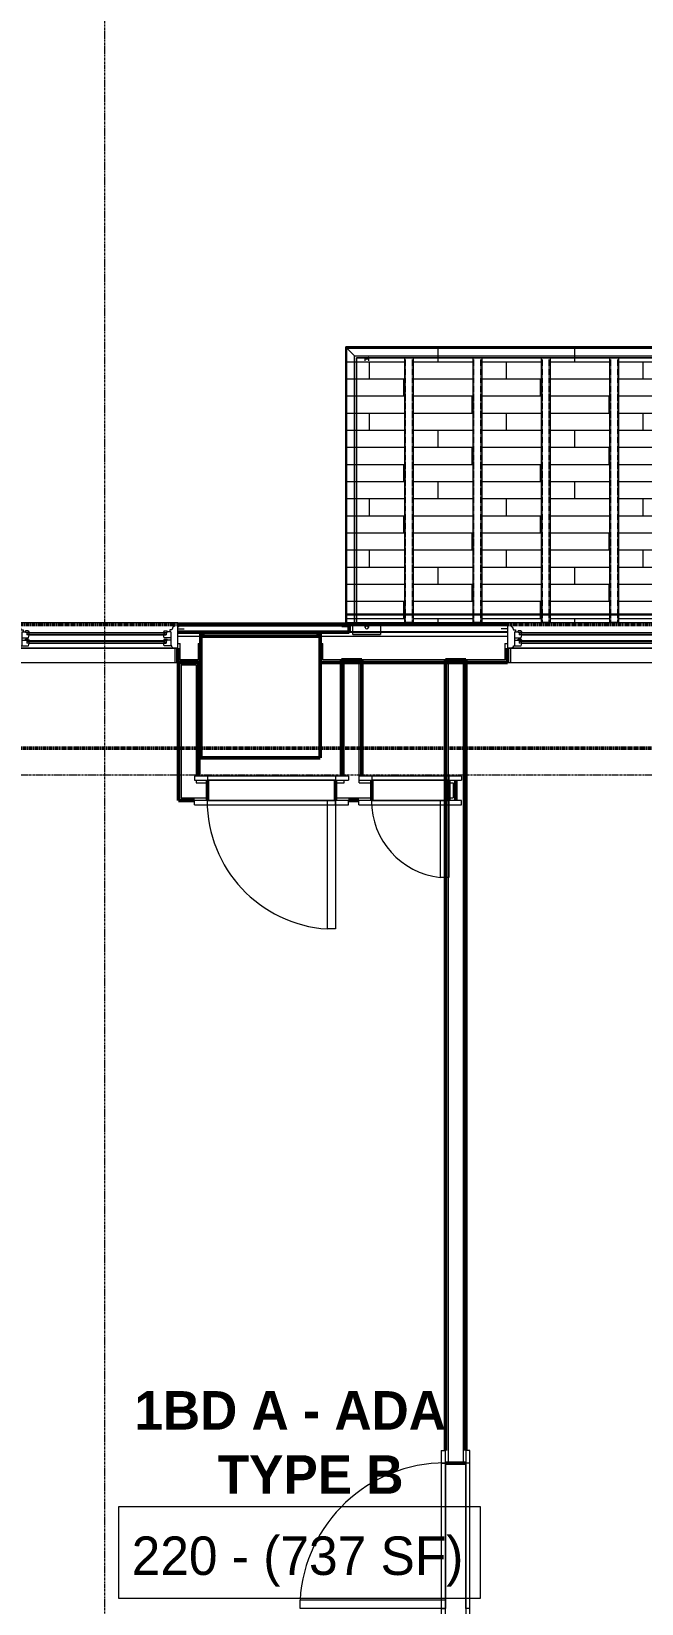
# Model space of a CAD drawing. Header units: inches. Extents: x -4218 to -1830, y 9767 to 12426.
# Drawn here: x -3171.5 to -3028.8, y 10622.5 to 10990 of the extents above; entities that cross this region are included whole.
import ezdxf

# ---------------------------------------------------------------- set-up
doc = ezdxf.new("R2010")
doc.units = ezdxf.units.IN
doc.header["$MEASUREMENT"] = 0
for name, pattern in [('Dash 1_16_', [0.125, 0.0625, -0.0625]), ('Grid Line 1_2_', [0.875, 0.5, -0.125, 0.125, -0.125]), ('Hidden 1_8_', [0.1875, 0.125, -0.0625])]:
    doc.linetypes.add(name, pattern=pattern)
for name, color, linetype, lineweight in [('0-1', 7, 'Continuous', 5), ('0-2', 10, 'Continuous', 9), ('A-AREA-IDEN', 2, 'Continuous', 9), ('A-DOOR-1', 10, 'Continuous', 9), ('A-DOOR-2', 50, 'Continuous', 20), ('A-DOOR-FRAM-1', 10, 'Continuous', 9), ('A-DOOR-FRAM-2', 252, 'Continuous', 9), ('A-FLOR-3', 192, 'Continuous', 9), ('A-FLOR-PATT-1', 9, 'Continuous', 9), ('A-GENM', 5, 'Continuous', 9), ('A-GENM-6', 5, 'Continuous', 50), ('A-GLAZ-1', 151, 'Continuous', 9), ('A-GLAZ-2', 151, 'Continuous', 20), ('A-GLAZ-3', 151, 'Continuous', 50), ('A-WALL', 113, 'Continuous', 13), ('A-WALL-1', 7, 'Continuous', 50), ('A-WALL-2', 250, 'Continuous', 13), ('A-WALL-3', 10, 'Continuous', 9), ('A-WALL-4', 252, 'Continuous', 9), ('A-WALL-5', 253, 'Continuous', 9), ('A-WALL-7', 113, 'Continuous', 9), ('A-WALL-8', 113, 'Continuous', 50), ('C-PROP-LINE-1', 91, 'Dash 1_16_', 50), ('S-BEAM', 12, 'Continuous', 9), ('S-BEAM-1', 12, 'Hidden 1_8_', 9), ('S-GRID-1', 1, 'Grid Line 1_2_', 9)]:
    doc.layers.add(name, color=color, linetype=linetype, lineweight=lineweight)
doc.styles.add('Century Gothic', font='ufonts.com_century-gothic.ttf', dxfattribs={"height": 9})
doc.styles.add('Century Gothic_B', font='GOTHICB.TTF', dxfattribs={"height": 9})

# ---------------------------------------------------------------- blocks, each defined once
blk = doc.blocks.new('SWING - SINGLE - FLUSH - 2-10 x 6-8 - PRIVACY-3199405-BACKGROUND - RCP - 2ND FLOOR')
at = {"layer": 'A-DOOR-1'}
blk.add_arc((17, -2.38), 34.07, 180, 266.6343, dxfattribs=at)
at = {"layer": 'A-DOOR-2'}
for p, q in [((15, -2.38), (15, -36.38)), ((17, -2.38), (15, -2.38)), ((17, -2.38), (17, -36.38)), ((17, -36.38), (15, -36.38))]:
    blk.add_line(p, q, dxfattribs=at)
at = {"layer": 'A-DOOR-FRAM-1'}
for p, q in [((-17, 3.37), (-20, 3.37)), ((-20, 3.37), (-20, 2.37)), ((-20, 2.37), (-17, 2.37)), ((-17, 3.37), (-17, 2.37)), ((17, 3.37), (-17, 3.37)), ((-17, 2.37), (17, 2.37)), ((20, 3.37), (17, 3.37)), ((17, 3.37), (17, 2.37)), ((17, 2.37), (20, 2.37)), ((20, 3.37), (20, 2.37)), ((-17, -2.38), (-20, -2.38)), ((-20, -3.38), (-20, -2.38)), ((-20, -3.38), (-17, -3.38)), ((-17, -3.38), (-17, -2.38)), ((17, -2.38), (-17, -2.38)), ((-17, -3.38), (17, -3.38)), ((20, -2.38), (17, -2.38)), ((17, -3.38), (17, -2.38)), ((17, -3.38), (20, -3.38)), ((20, -3.38), (20, -2.38))]:
    blk.add_line(p, q, dxfattribs=at)
blk = doc.blocks.new('SWING - SINGLE - FLUSH - 30_ x 80_ - MAGIC PAK DOOR - ACOUSTICAL SEAL-3199411-BACKGROUND - RCP - 2ND FLOOR')
at = {"layer": 'A-DOOR-1'}
blk.add_arc((15, -2.375), 30.067, 180, 266.18593, dxfattribs=at)
at = {"layer": 'A-DOOR-2'}
for p, q in [((13, -2.375), (13, -32.375)), ((15, -2.375), (13, -2.375)), ((15, -2.375), (15, -32.375)), ((15, -32.375), (13, -32.375))]:
    blk.add_line(p, q, dxfattribs=at)
at = {"layer": 'A-DOOR-FRAM-1'}
for p, q in [((-15, 3.375), (-18, 3.375)), ((-18, 3.375), (-18, 2.375)), ((-18, 2.375), (-15, 2.375)), ((15, 3.375), (-15, 3.375)), ((-15, 3.375), (-15, 2.375)), ((-15, 2.375), (15, 2.375)), ((18, 3.375), (15, 3.375)), ((15, 3.375), (15, 2.375)), ((15, 2.375), (18, 2.375)), ((18, 3.375), (18, 2.375)), ((-15, -2.375), (-18, -2.375)), ((-18, -3.375), (-18, -2.375)), ((-18, -3.375), (-15, -3.375)), ((15, -2.375), (-15, -2.375)), ((-15, -3.375), (-15, -2.375)), ((-15, -3.375), (15, -3.375)), ((18, -2.375), (15, -2.375)), ((15, -3.375), (15, -2.375)), ((15, -3.375), (18, -3.375)), ((18, -3.375), (18, -2.375))]:
    blk.add_line(p, q, dxfattribs=at)
blk = doc.blocks.new('SWING - SINGLE - FLUSH - 1-6 X 6-8 PASSAGE-V10-BACKGROUND - RCP - 2ND FLOOR')
at = {"layer": 'A-DOOR-1'}
blk.add_arc((9, -2.38), 18.07, 180, 263.6442, dxfattribs=at)
at = {"layer": 'A-DOOR-2'}
for p, q in [((7, -2.38), (7, -20.33)), ((9, -2.38), (7, -2.38)), ((9, -2.38), (9, -20.33)), ((9, -20.33), (7, -20.33))]:
    blk.add_line(p, q, dxfattribs=at)
at = {"layer": 'A-DOOR-FRAM-1'}
for p, q in [((-9, 3.37), (-12, 3.37)), ((-12, 3.37), (-12, 2.37)), ((-12, 2.37), (-9, 2.37)), ((-9, 3.37), (-9, 2.37)), ((8.25, 3.37), (-9, 3.37)), ((-9, 2.37), (8.25, 2.37)), ((12, 3.37), (9, 3.37)), ((9, 3.37), (9, 2.37)), ((9, 2.37), (12, 2.37)), ((12, 3.37), (12, 2.37)), ((-9, -2.38), (-12, -2.38)), ((-12, -3.38), (-12, -2.38)), ((-12, -3.38), (-9, -3.38)), ((-9, -3.38), (-9, -2.38)), ((8.25, -2.38), (-9, -2.38)), ((-9, -3.38), (8.25, -3.38)), ((12, -2.38), (9, -2.38)), ((9, -3.38), (9, -2.38)), ((9, -3.38), (12, -3.38)), ((12, -3.38), (12, -2.38))]:
    blk.add_line(p, q, dxfattribs=at)
at = {"layer": 'A-DOOR-FRAM-2'}
for p, q in [((9, 3.37), (8.25, 3.37)), ((8.25, 2.37), (9, 2.37)), ((9, -2.38), (8.25, -2.38)), ((8.25, -3.38), (9, -3.38))]:
    blk.add_line(p, q, dxfattribs=at)
blk = doc.blocks.new('CTR - 1st Phase - Unit Layouts_rvt-1-BACKGROUND - RCP - 2ND FLOOR')
at = {"layer": 'A-WALL-1'}
for p, q in [((-3137.12, 10810.24), (-3137.12, 10842.61)), ((-3137.12, 10842.61), (-3136.5, 10842.61)), ((-3136.5, 10842.61), (-3133, 10842.61)), ((-3133, 10842.61), (-3132.37, 10842.61)), ((-3132.37, 10842.61), (-3132.37, 10815.99)), ((-3098.98, 10815.99), (-3098.98, 10843.14)), ((-3098.98, 10843.14), (-3098.35, 10843.14)), ((-3098.35, 10843.14), (-3094.85, 10843.14)), ((-3094.85, 10843.14), (-3094.23, 10843.14)), ((-3094.23, 10843.14), (-3094.23, 10815.99)), ((-3074.67, 10658.34), (-3074.67, 10843.14)), ((-3074.67, 10843.14), (-3074.05, 10843.14)), ((-3074.05, 10843.14), (-3070.55, 10843.14)), ((-3070.55, 10843.14), (-3069.92, 10843.14)), ((-3069.92, 10843.14), (-3069.92, 10658.34)), ((-3130.36, 10814.99), (-3130.36, 10810.24)), ((-3100.36, 10810.24), (-3100.36, 10814.99)), ((-3091.92, 10814.99), (-3091.92, 10810.24)), ((-3073.92, 10810.24), (-3073.92, 10814.99)), ((-3072.24, 10814.99), (-3072.24, 10814.36)), ((-3072.24, 10814.36), (-3072.24, 10810.86)), ((-3136.5, 10810.24), (-3137.12, 10810.24)), ((-3133.36, 10810.24), (-3136.5, 10810.24)), ((-3094.92, 10810.24), (-3097.36, 10810.24)), ((-3072.24, 10810.86), (-3072.24, 10810.24)), ((-3069.92, 10655.34), (-3074.67, 10655.34))]:
    blk.add_line(p, q, dxfattribs=at)
at = {"layer": 'A-WALL-2'}
for p, q in [((-3136.5, 10841.99), (-3136.5, 10810.86)), ((-3136.5, 10841.99), (-3133, 10841.99)), ((-3133, 10841.99), (-3133, 10815.99)), ((-3098.35, 10842.51), (-3094.85, 10842.51)), ((-3098.35, 10815.99), (-3098.35, 10842.51)), ((-3094.85, 10815.99), (-3094.85, 10842.51)), ((-3074.05, 10842.51), (-3070.55, 10842.51)), ((-3074.05, 10842.51), (-3074.05, 10655.34)), ((-3070.55, 10842.51), (-3070.55, 10655.34)), ((-3133, 10814.99), (-3133, 10814.36)), ((-3133, 10814.36), (-3132.37, 10814.36)), ((-3132.37, 10814.36), (-3130.36, 10814.36)), ((-3100.36, 10814.36), (-3098.35, 10814.36)), ((-3098.35, 10814.36), (-3098.35, 10814.99)), ((-3094.85, 10814.36), (-3094.85, 10814.99)), ((-3094.85, 10814.36), (-3091.92, 10814.36)), ((-3073.92, 10814.36), (-3072.86, 10814.36)), ((-3072.86, 10814.36), (-3072.86, 10810.86)), ((-3136.5, 10810.86), (-3133, 10810.86)), ((-3133, 10810.86), (-3132.37, 10810.86)), ((-3132.37, 10810.86), (-3130.36, 10810.86)), ((-3100.36, 10810.86), (-3091.92, 10810.86)), ((-3073.92, 10810.86), (-3072.86, 10810.86))]:
    blk.add_line(p, q, dxfattribs=at)
at = {"layer": 'A-WALL-3'}
for p, q in [((-3100.36, 10814.99), (-3130.36, 10814.99)), ((-3074.67, 10814.99), (-3091.92, 10814.99)), ((-3130.36, 10810.24), (-3100.36, 10810.24)), ((-3091.92, 10810.24), (-3074.67, 10810.24)), ((-3074.67, 10655.34), (-3074.67, 10621.34)), ((-3069.92, 10621.34), (-3069.92, 10655.34))]:
    blk.add_line(p, q, dxfattribs=at)
at = {"layer": 'A-WALL-4'}
for p, q in [((-3130.36, 10810.24), (-3130.36, 10814.99)), ((-3100.36, 10810.24), (-3100.36, 10814.99)), ((-3091.92, 10810.24), (-3091.92, 10814.99)), ((-3073.92, 10814.99), (-3074.67, 10814.99)), ((-3074.67, 10810.24), (-3073.92, 10810.24)), ((-3074.67, 10655.34), (-3069.92, 10655.34))]:
    blk.add_line(p, q, dxfattribs=at)
at = {"layer": 'A-WALL-5'}
blk.add_line((-3073.92, 10810.24), (-3073.92, 10814.99), dxfattribs=at)
at = {"layer": '0-2'}
for name, p in [('SWING - SINGLE - FLUSH - 30_ x 80_ - MAGIC PAK DOOR - ACOUSTICAL SEAL-3199411-BACKGROUND - RCP - 2ND FLOOR', (-3115.36, 10812.61)), ('SWING - SINGLE - FLUSH - 1-6 X 6-8 PASSAGE-V10-BACKGROUND - RCP - 2ND FLOOR', (-3082.92, 10812.61))]:
    blk.add_blockref(name, p, dxfattribs=at)
at = {"layer": '0-2', "rotation": 269.9999999999845}
blk.add_blockref('SWING - SINGLE - FLUSH - 2-10 x 6-8 - PRIVACY-3199405-BACKGROUND - RCP - 2ND FLOOR', (-3072.3, 10638.34), dxfattribs=at)
blk = doc.blocks.new('Basic Wall _ EXT - FIBER CEMENT - LARGE - ___-2505166-BACKGROUND - RCP - 2ND FLOOR')
at = {"layer": 'A-WALL-7'}
for p, q in [((-3060.14, 10851.71), (-3137.31, 10851.71)), ((-3060.14, 10851.71), (-3137.31, 10851.71)), ((-3137.31, 10851.68), (-3060.14, 10851.68)), ((-3060.14, 10851.68), (-3137.31, 10851.68)), ((-3097.16, 10849.67), (-3137.31, 10849.67)), ((-3097.16, 10849.67), (-3137.31, 10849.67)), ((-3137.31, 10849.64), (-3131.86, 10849.64)), ((-3131.86, 10849.64), (-3137.31, 10849.64)), ((-3131.42, 10849.64), (-3131.86, 10849.64)), ((-3104.42, 10849.64), (-3131.42, 10849.64)), ((-3103.99, 10849.64), (-3104.42, 10849.64)), ((-3103.99, 10849.64), (-3097.16, 10849.64)), ((-3097.16, 10849.64), (-3103.99, 10849.64)), ((-3060.14, 10849.67), (-3097.16, 10849.67)), ((-3060.14, 10849.67), (-3097.16, 10849.67)), ((-3097.16, 10849.64), (-3060.14, 10849.64)), ((-3060.14, 10849.64), (-3097.16, 10849.64))]:
    blk.add_line(p, q, dxfattribs=at)
blk = doc.blocks.new('Window-Double_Hung-Andersen-400_Series-Tilt_Wash - DOUBLE HUNG - REVERSE COTTAGE - 2ND FLOOR-2888385-BACKGROUND - RCP - 2ND FLOOR')
at = {"layer": 'A-GLAZ-1'}
for p, q in [((-16.29, 2.5), (-15.7, 2.5)), ((-16.29, 2.12), (-15.7, 2.12)), ((-16.29, 0.56), (-15.7, 0.56)), ((-16.29, 0.19), (-15.7, 0.19)), ((-15.82, 2.5), (-15.82, 2.12)), ((-15.82, 0.56), (-15.82, 0.19)), ((-15.7, 2.62), (15.7, 2.62)), ((-15.7, 2.5), (15.7, 2.5)), ((-15.7, 2.12), (15.7, 2.12)), ((-15.7, 2), (15.7, 2)), ((-15.7, 0.69), (15.7, 0.69)), ((-15.7, 0.56), (15.7, 0.56)), ((-15.7, 0.19), (15.7, 0.19)), ((-15.7, 0.06), (15.7, 0.06)), ((16.29, 2.5), (15.7, 2.5)), ((16.29, 2.12), (15.7, 2.12)), ((16.29, 0.56), (15.7, 0.56)), ((16.29, 0.19), (15.7, 0.19)), ((15.82, 2.5), (15.82, 2.12)), ((15.82, 0.56), (15.82, 0.19)), ((-19.01, -2.44), (-19.01, -3.94)), ((-19.01, -2.44), (-18.95, -2.44)), ((18.95, -1.06), (-18.95, -1.06)), ((-18.95, -1.06), (-18.95, -4.44)), ((-18.32, -1.06), (-18.32, -4.44)), ((18.32, -1.06), (18.32, -4.44)), ((18.95, -4.44), (18.95, -1.06)), ((18.95, -2.44), (19.01, -2.44)), ((19.01, -3.94), (19.01, -2.44)), ((-19.01, -3.94), (-18.95, -3.94)), ((-18.95, -4.44), (18.95, -4.44)), ((18.95, -3.94), (19.01, -3.94))]:
    blk.add_line(p, q, dxfattribs=at)
at = {"layer": 'A-GLAZ-2'}
for p, q in [((19.01, 4.81), (-19.01, 4.81)), ((-19.01, 4.81), (-19.01, -1.06)), ((-18.2, 4.81), (-18.2, 4)), ((-18.2, 4), (-17.92, 4)), ((-17.92, 4), (-17.61, 3.19)), ((17.92, 4), (17.61, 3.19)), ((18.2, 4), (17.92, 4)), ((18.2, 4.81), (18.2, 4)), ((19.01, -1.06), (19.01, 4.81)), ((-19.01, 3.44), (-20.51, 3.44)), ((-17.61, 3.19), (-17.14, 3.19)), ((-17.42, 2.75), (-16.57, 2.75)), ((-17.42, 2.75), (-17.42, -0.56)), ((-17.42, 1.37), (-15.86, 1.37)), ((-17.42, 0.81), (-16.57, 0.81)), ((-17.14, 3.19), (-17.14, 2.75)), ((-15.86, 2.97), (-16.57, 2.97)), ((-16.57, 2.62), (-16.57, 2.97)), ((-15.7, 2.62), (-16.57, 2.62)), ((-15.86, 1.03), (-16.57, 1.03)), ((-16.57, 0.69), (-16.57, 1.03)), ((-15.7, 0.69), (-16.57, 0.69)), ((-16.29, 2.62), (-16.29, 2)), ((-15.7, 2), (-16.29, 2)), ((-16.29, 0.69), (-16.29, 0.06)), ((-15.7, 0.06), (-16.29, 0.06)), ((-15.86, 2.97), (-15.7, 2.62)), ((-15.86, 1.37), (-15.7, 2)), ((-15.86, 1.03), (-15.7, 0.69)), ((-15.86, -0.56), (-15.7, 0.06)), ((15.86, 2.97), (15.7, 2.62)), ((15.7, 2.62), (16.57, 2.62)), ((15.7, 2), (16.29, 2)), ((15.86, 1.37), (15.7, 2)), ((15.86, 1.03), (15.7, 0.69)), ((15.7, 0.69), (16.57, 0.69)), ((15.7, 0.06), (16.29, 0.06)), ((15.86, -0.56), (15.7, 0.06)), ((15.86, 2.97), (16.57, 2.97)), ((17.42, 1.37), (15.86, 1.37)), ((15.86, 1.03), (16.57, 1.03)), ((16.29, 2.62), (16.29, 2)), ((16.29, 0.69), (16.29, 0.06)), ((16.57, 2.62), (16.57, 2.97)), ((17.42, 2.75), (16.57, 2.75)), ((16.57, 0.69), (16.57, 1.03)), ((17.42, 0.81), (16.57, 0.81)), ((17.14, 3.19), (17.14, 2.75)), ((17.61, 3.19), (17.14, 3.19)), ((17.42, 2.75), (17.42, -0.56)), ((19.01, 3.44), (20.51, 3.44)), ((-19.01, -1.06), (19.01, -1.06)), ((-17.67, -0.78), (-18, -1.06)), ((-17.67, -0.78), (-17.67, -0.56)), ((-17.67, -0.56), (-15.86, -0.56)), ((17.67, -0.56), (15.86, -0.56)), ((17.67, -0.78), (17.67, -0.56)), ((17.67, -0.78), (18, -1.06))]:
    blk.add_line(p, q, dxfattribs=at)
blk = doc.blocks.new('V-Series_EWC4_SPVU_RFA_2015 - 2ND AND 3RD FLOOR-2226480-BACKGROUND - RCP - 2ND FLOOR')
at = {"layer": 'A-GENM-6'}
for p, q in [((-3858.97, 11734.83), (-3858.97, 11735.26)), ((-3858.97, 11735.26), (-3829.54, 11735.26)), ((-3858.97, 11734.33), (-3858.97, 11734.83)), ((-3858.97, 11734.83), (-3857.97, 11734.83)), ((-3857.97, 11734.83), (-3858.97, 11734.83)), ((-3857.97, 11734.83), (-3857.97, 11734.33)), ((-3857.97, 11707.83), (-3857.97, 11734.83)), ((-3829.54, 11735.26), (-3829.54, 11707.39)), ((-3858.97, 11708.33), (-3858.97, 11734.33)), ((-3857.97, 11734.33), (-3857.97, 11708.33)), ((-3858.97, 11707.83), (-3858.97, 11708.33)), ((-3857.97, 11707.83), (-3858.97, 11707.83)), ((-3858.97, 11707.39), (-3858.97, 11707.83)), ((-3858.97, 11707.83), (-3857.97, 11707.83)), ((-3829.54, 11707.39), (-3858.97, 11707.39)), ((-3857.97, 11708.33), (-3857.97, 11707.83))]:
    blk.add_line(p, q, dxfattribs=at)
blk = doc.blocks.new('Walls 100 - Walls 1-2572300-BACKGROUND - RCP - 2ND FLOOR')
at = {"layer": 'A-WALL-7'}
for p, q in [((-3093.45, 10913.04), (-3093.45, 10913.75)), ((-3092.7, 10913.75), (-3092.7, 10913.04)), ((-3096.33, 10851.15), (-3096.33, 10851.39)), ((-3096.33, 10849.67), (-3096.33, 10851.14)), ((-3096.33, 10849.08), (-3096.33, 10849.62)), ((-3095.37, 10849.08), (-3096.33, 10849.08)), ((-3096.33, 10849.08), (-3089.83, 10849.08)), ((-3091.45, 10849.08), (-3095.37, 10849.08)), ((-3093.45, 10851.16), (-3093.45, 10851.39)), ((-3093.45, 10850.71), (-3093.45, 10851.14)), ((-3092.7, 10851.39), (-3092.7, 10851.17)), ((-3092.7, 10851.14), (-3092.7, 10850.71)), ((-3089.83, 10849.08), (-3091.45, 10849.08)), ((-3089.83, 10851.39), (-3089.83, 10849.64)), ((-3089.83, 10849.64), (-3089.83, 10849.08))]:
    blk.add_line(p, q, dxfattribs=at)
for centre, start_param, end_param in [((-3093.08, 10913.76), 2.879793, 3.141593), ((-3093.08, 10913.76), 3.19067, 6.234108), ((-3093.08, 10913.76), 0, 0.261799), ((-3093.08, 10850.71), 2.879793, 3.119324), ((-3093.08, 10850.71), 3.141593, 5.235988), ((-3093.08, 10850.71), 2.698715, 2.879092), ((-3093.08, 10850.71), 2.356194, 2.61664), ((-3093.08, 10850.71), 2.094395, 2.354281), ((-3093.08, 10850.71), 1.832596, 2.092053), ((-3093.08, 10850.71), 1.570796, 1.829985), ((-3093.08, 10850.71), 1.308997, 1.568095), ((-3093.08, 10850.71), 1.047198, 1.30639), ((-3093.08, 10850.71), 0.785398, 1.044861), ((-3093.08, 10850.71), 5.235988, 5.497787), ((-3093.08, 10850.71), 0.523599, 0.783492), ((-3093.08, 10850.71), 5.497787, 5.759587), ((-3093.08, 10850.71), 0.261799, 0.522251), ((-3093.08, 10850.71), 5.759587, 6.283185), ((-3093.08, 10850.71), 0, 0.261102)]:
    blk.add_ellipse(centre, major_axis=(0.375, 0), ratio=0.86769, start_param=start_param, end_param=end_param, dxfattribs=at)
blk = doc.blocks.new('Walls 148 - Walls 3-2572320-BACKGROUND - RCP - 2ND FLOOR')
at = {"layer": 'A-WALL-7'}
for p, q in [((-3097.99, 10916.28), (-2984.66, 10916.28)), ((-3097.99, 10853.92), (-3097.99, 10916.28)), ((-2984.66, 10916.28), (-3097.99, 10916.28)), ((-3097.99, 10916.28), (-3097.99, 10851.71)), ((-3097.99, 10916.28), (-2984.66, 10916.28)), ((-3097.99, 10853.92), (-3097.99, 10916.28)), ((-3097.71, 10916), (-2984.93, 10916)), ((-3097.71, 10916), (-3095.94, 10914.23)), ((-3095.94, 10914.23), (-3097.71, 10916)), ((-3097.71, 10916), (-2984.93, 10916)), ((-3097.71, 10853.92), (-3097.71, 10916)), ((-3097.71, 10853.92), (-3097.71, 10916)), ((-2986.7, 10914.23), (-2984.93, 10916)), ((-2984.93, 10916), (-2986.7, 10914.23)), ((-2984.93, 10916), (-2984.93, 10853.92)), ((-2984.93, 10916), (-2984.93, 10853.92)), ((-2984.66, 10916.28), (-2984.66, 10853.92)), ((-2984.66, 10916.28), (-2984.66, 10851.71)), ((-2984.66, 10916.28), (-2984.66, 10853.92)), ((-3095.94, 10914.23), (-2986.7, 10914.23)), ((-3095.94, 10914.23), (-2986.7, 10914.23)), ((-3095.94, 10853.92), (-3095.94, 10914.23)), ((-3095.94, 10853.92), (-3095.94, 10914.23)), ((-3093.45, 10913.75), (-3095.46, 10913.75)), ((-3095.46, 10913.75), (-3095.46, 10853.92)), ((-3095.46, 10913.75), (-2987.19, 10913.75)), ((-3095.46, 10851.71), (-3095.46, 10913.75)), ((-3092.71, 10913.75), (-3093.45, 10913.75)), ((-3084.19, 10913.75), (-3092.7, 10913.75)), ((-3084, 10913.75), (-3084.19, 10913.75)), ((-3082.38, 10913.75), (-3084, 10913.75)), ((-3082.19, 10913.75), (-3082.38, 10913.75)), ((-3068.19, 10913.75), (-3082.19, 10913.75)), ((-3068, 10913.75), (-3068.19, 10913.75)), ((-3066.46, 10913.75), (-3068, 10913.75)), ((-3066.38, 10913.75), (-3066.44, 10913.75)), ((-3066.19, 10913.75), (-3066.38, 10913.75)), ((-3052.19, 10913.75), (-3066.19, 10913.75)), ((-3052, 10913.75), (-3052.19, 10913.75)), ((-3050.38, 10913.75), (-3052, 10913.75)), ((-3050.19, 10913.75), (-3050.38, 10913.75)), ((-3036.19, 10913.75), (-3050.19, 10913.75)), ((-3036, 10913.75), (-3036.19, 10913.75)), ((-3034.38, 10913.75), (-3036, 10913.75)), ((-3034.19, 10913.75), (-3034.38, 10913.75)), ((-3020.19, 10913.75), (-3034.19, 10913.75)), ((-3020, 10913.75), (-3020.19, 10913.75)), ((-3018.38, 10913.75), (-3020, 10913.75)), ((-3018.19, 10913.75), (-3018.38, 10913.75)), ((-3004.19, 10913.75), (-3018.19, 10913.75)), ((-3004, 10913.75), (-3004.19, 10913.75)), ((-3002.38, 10913.75), (-3004, 10913.75)), ((-3002.19, 10913.75), (-3002.38, 10913.75)), ((-2989.96, 10913.75), (-3002.19, 10913.75)), ((-2989.21, 10913.75), (-2989.95, 10913.75)), ((-2987.19, 10913.75), (-2989.21, 10913.75)), ((-2987.19, 10851.71), (-2987.19, 10913.75)), ((-2987.19, 10913.75), (-2987.19, 10853.92)), ((-2986.7, 10914.23), (-2986.7, 10853.92)), ((-2986.7, 10914.23), (-2986.7, 10853.92)), ((-3097.99, 10853.92), (-3097.71, 10853.92)), ((-3097.99, 10853.92), (-3097.99, 10853.65)), ((-3097.99, 10853.65), (-3097.99, 10853.92)), ((-3097.99, 10853.92), (-3097.99, 10851.71)), ((-3097.99, 10853.92), (-2984.66, 10853.92)), ((-3097.99, 10853.65), (-3097.99, 10853.92)), ((-3097.99, 10851.88), (-3097.99, 10853.84)), ((-3097.99, 10851.88), (-3097.99, 10853.84)), ((-3097.99, 10853.65), (-3097.99, 10851.88)), ((-3097.99, 10851.88), (-3097.99, 10853.65)), ((-3097.99, 10853.65), (-3095.46, 10853.65)), ((-3097.99, 10853.65), (-3097.71, 10853.65)), ((-3097.99, 10851.88), (-3097.99, 10853.65)), ((-3097.85, 10853.92), (-3097.78, 10853.92)), ((-3097.78, 10853.92), (-3095.94, 10853.92)), ((-3097.71, 10853.92), (-3095.94, 10853.92)), ((-3097.71, 10851.71), (-3097.71, 10853.92)), ((-3097.71, 10853.65), (-3097.71, 10853.92)), ((-3097.71, 10853.65), (-3095.94, 10853.65)), ((-3097.71, 10851.88), (-3097.71, 10853.65)), ((-3095.94, 10853.92), (-3095.46, 10853.92)), ((-3095.94, 10853.92), (-3095.46, 10853.92)), ((-3095.94, 10851.71), (-3095.94, 10853.92)), ((-3095.94, 10851.71), (-3095.94, 10853.92)), ((-3095.94, 10853.65), (-3095.46, 10853.65)), ((-3095.46, 10853.92), (-3084.19, 10853.92)), ((-3095.46, 10853.92), (-3084.19, 10853.92)), ((-3095.46, 10853.84), (-3095.46, 10853.79)), ((-3095.46, 10853.78), (-3095.46, 10853.72)), ((-3095.46, 10853.72), (-3095.46, 10853.65)), ((-3095.46, 10853.65), (-2987.19, 10853.65)), ((-3095.46, 10853.65), (-3084.19, 10853.65)), ((-3095.46, 10853.65), (-3095.46, 10851.88)), ((-3082.2, 10853.92), (-3068.19, 10853.92)), ((-3082.2, 10853.92), (-3068.19, 10853.92)), ((-3082.2, 10853.65), (-3068.19, 10853.65)), ((-3066.2, 10853.92), (-3052.19, 10853.92)), ((-3066.2, 10853.92), (-3052.19, 10853.92)), ((-3066.2, 10853.65), (-3052.19, 10853.65)), ((-3050.2, 10853.92), (-3036.19, 10853.92)), ((-3050.2, 10853.92), (-3036.19, 10853.92)), ((-3050.2, 10853.65), (-3036.19, 10853.65)), ((-3034.2, 10853.92), (-3020.19, 10853.92)), ((-3034.2, 10853.92), (-3020.19, 10853.92)), ((-3034.2, 10853.65), (-3020.19, 10853.65)), ((-3018.2, 10853.92), (-3004.19, 10853.92)), ((-3018.2, 10853.92), (-3004.19, 10853.92)), ((-3018.2, 10853.65), (-3004.19, 10853.65)), ((-3002.2, 10853.92), (-2987.19, 10853.92)), ((-3002.2, 10853.92), (-2987.19, 10853.92)), ((-3002.2, 10853.65), (-2987.19, 10853.65)), ((-2987.19, 10853.92), (-2986.7, 10853.92)), ((-2987.19, 10853.92), (-2986.7, 10853.92)), ((-2987.19, 10853.84), (-2987.19, 10853.78)), ((-2987.19, 10853.78), (-2987.19, 10853.72)), ((-2987.19, 10853.72), (-2987.19, 10851.88)), ((-2987.19, 10853.65), (-2984.66, 10853.65)), ((-2987.19, 10853.65), (-2986.7, 10853.65)), ((-2986.7, 10853.92), (-2984.93, 10853.92)), ((-2986.7, 10853.92), (-2984.87, 10853.92)), ((-2986.7, 10853.92), (-2986.7, 10851.71)), ((-2986.7, 10853.92), (-2986.7, 10851.71)), ((-2986.7, 10853.65), (-2984.93, 10853.65)), ((-2984.93, 10853.92), (-2984.66, 10853.92)), ((-2984.93, 10853.92), (-2984.93, 10851.71)), ((-2984.93, 10853.92), (-2984.93, 10853.65)), ((-2984.93, 10853.65), (-2984.66, 10853.65)), ((-2984.93, 10853.65), (-2984.93, 10851.88)), ((-2984.86, 10853.92), (-2984.8, 10853.92)), ((-2984.66, 10851.71), (-2984.66, 10853.92)), ((-2984.66, 10853.92), (-2984.66, 10853.65)), ((-2984.66, 10853.84), (-2984.66, 10853.92)), ((-2984.66, 10853.92), (-2984.66, 10853.65)), ((-2984.66, 10853.65), (-2984.66, 10853.84)), ((-2984.66, 10853.84), (-2984.66, 10851.88)), ((-2984.66, 10853.84), (-2984.66, 10851.88)), ((-2984.66, 10853.65), (-2984.66, 10851.88)), ((-2984.66, 10851.88), (-2984.66, 10853.65)), ((-2984.66, 10853.65), (-2984.66, 10851.88)), ((-3097.99, 10851.71), (-3097.99, 10851.88)), ((-3097.99, 10851.71), (-3097.99, 10851.88)), ((-3097.99, 10851.71), (-3097.99, 10851.88)), ((-3097.99, 10851.39), (-3097.99, 10851.68)), ((-3097.99, 10851.68), (-3097.99, 10851.39)), ((-3097.99, 10851.39), (-3097.99, 10851.68)), ((-3097.99, 10851.68), (-3097.99, 10851.39)), ((-3097.99, 10851.39), (-3097.99, 10851.68)), ((-3060.14, 10851.39), (-3097.99, 10851.39)), ((-3097.71, 10851.39), (-3097.99, 10851.39)), ((-3097.99, 10851.39), (-3097.71, 10851.39)), ((-3095.46, 10851.39), (-3097.99, 10851.39)), ((-3097.97, 10851.88), (-3095.46, 10851.88)), ((-3097.97, 10851.88), (-3095.46, 10851.88)), ((-3097.91, 10851.39), (-3095.94, 10851.39)), ((-3097.91, 10851.39), (-3095.94, 10851.39)), ((-3097.71, 10851.71), (-3097.71, 10851.88)), ((-3097.71, 10851.39), (-3097.71, 10851.68)), ((-3097.71, 10851.39), (-3097.71, 10851.68)), ((-3095.94, 10851.39), (-3097.71, 10851.39)), ((-3097.71, 10851.39), (-3095.94, 10851.39)), ((-3095.94, 10851.39), (-3095.94, 10851.68)), ((-3095.94, 10851.39), (-3095.94, 10851.68)), ((-3095.94, 10851.39), (-3095.46, 10851.39)), ((-3095.94, 10851.39), (-3095.46, 10851.39)), ((-3095.46, 10851.88), (-2987.19, 10851.88)), ((-3095.46, 10851.88), (-2987.19, 10851.88)), ((-3095.46, 10851.88), (-3095.46, 10851.71)), ((-3095.46, 10851.68), (-3095.46, 10851.39)), ((-3095.46, 10851.39), (-3095.46, 10851.68)), ((-3095.46, 10851.39), (-3060.14, 10851.39)), ((-3022.11, 10851.39), (-2987.19, 10851.39)), ((-2984.66, 10851.39), (-3022.11, 10851.39)), ((-2987.19, 10851.88), (-2984.68, 10851.88)), ((-2987.19, 10851.88), (-2984.68, 10851.88)), ((-2987.19, 10851.88), (-2987.19, 10851.71)), ((-2987.19, 10851.39), (-2987.19, 10851.68)), ((-2987.19, 10851.68), (-2987.19, 10851.39)), ((-2987.19, 10851.39), (-2986.7, 10851.39)), ((-2984.66, 10851.39), (-2987.19, 10851.39)), ((-2987.19, 10851.39), (-2986.7, 10851.39)), ((-2986.7, 10851.68), (-2986.7, 10851.39)), ((-2986.7, 10851.68), (-2986.7, 10851.39)), ((-2986.7, 10851.39), (-2984.74, 10851.39)), ((-2986.7, 10851.39), (-2984.93, 10851.39)), ((-2984.93, 10851.39), (-2986.7, 10851.39)), ((-2986.7, 10851.39), (-2984.74, 10851.39)), ((-2984.93, 10851.88), (-2984.93, 10851.71)), ((-2984.93, 10851.68), (-2984.93, 10851.39)), ((-2984.93, 10851.68), (-2984.93, 10851.39)), ((-2984.93, 10851.39), (-2984.66, 10851.39)), ((-2984.8, 10851.39), (-2984.93, 10851.39)), ((-2984.74, 10851.39), (-2984.8, 10851.39)), ((-2984.66, 10851.39), (-2984.74, 10851.39)), ((-2984.66, 10851.88), (-2984.66, 10851.71)), ((-2984.66, 10851.88), (-2984.66, 10851.71)), ((-2984.66, 10851.88), (-2984.66, 10851.71)), ((-2984.66, 10851.39), (-2984.66, 10851.68)), ((-2984.66, 10851.68), (-2984.66, 10851.39)), ((-2984.66, 10851.68), (-2984.66, 10851.39)), ((-2984.66, 10851.68), (-2984.66, 10851.39)), ((-2984.66, 10851.68), (-2984.66, 10851.39))]:
    blk.add_line(p, q, dxfattribs=at)
blk.add_open_spline([(-3097.99, 10916.28), (-3097.99, 10916.28), (-3097.98, 10916.27), (-3097.98, 10916.27)], degree=3, dxfattribs=at)
for points, knots in [([(-3097.91, 10916.2), (-3097.91, 10916.2), (-3097.92, 10916.21), (-3097.93, 10916.22), (-3097.95, 10916.24), (-3097.97, 10916.26), (-3097.98, 10916.27), (-3097.99, 10916.28), (-3097.99, 10916.28)], [0.5, 0.5, 0.5, 0.5, 0.5416667, 0.5833333, 0.6666667, 0.75, 0.8333333, 1, 1, 1, 1]), ([(-3097.98, 10916.27), (-3097.97, 10916.26), (-3097.97, 10916.26), (-3097.95, 10916.24), (-3097.93, 10916.22), (-3097.92, 10916.21), (-3097.9, 10916.19), (-3097.88, 10916.17), (-3097.86, 10916.15), (-3097.85, 10916.14)], [0.1666667, 0.1666667, 0.1666667, 0.1666667, 0.25, 0.3333333, 0.4166667, 0.4583333, 0.5, 0.5833333, 0.6666667, 0.6666667, 0.6666667, 0.6666667]), ([(-3097.71, 10916), (-3097.74, 10916.03), (-3097.77, 10916.06), (-3097.82, 10916.11), (-3097.85, 10916.14), (-3097.87, 10916.16), (-3097.88, 10916.18), (-3097.9, 10916.19), (-3097.91, 10916.2)], [0, 0, 0, 0, 0.1666667, 0.25, 0.3333333, 0.375, 0.4166667, 0.5, 0.5, 0.5, 0.5]), ([(-3097.85, 10916.14), (-3097.84, 10916.14), (-3097.83, 10916.13), (-3097.81, 10916.1), (-3097.77, 10916.06), (-3097.74, 10916.03), (-3097.71, 10916)], [0.6666667, 0.6666667, 0.6666667, 0.6666667, 0.7083333, 0.75, 0.8333333, 1, 1, 1, 1]), ([(-2984.93, 10916), (-2984.91, 10916.03), (-2984.87, 10916.06), (-2984.83, 10916.11), (-2984.8, 10916.14), (-2984.78, 10916.16), (-2984.76, 10916.18), (-2984.75, 10916.19), (-2984.73, 10916.21), (-2984.71, 10916.22), (-2984.7, 10916.24), (-2984.68, 10916.26), (-2984.67, 10916.27), (-2984.66, 10916.28), (-2984.66, 10916.28)], [-1, -1, -1, -1, -0.833333, -0.75, -0.666667, -0.625, -0.583333, -0.5, -0.458333, -0.416667, -0.333333, -0.25, -0.166667, 0, 0, 0, 0]), ([(-2984.74, 10916.2), (-2984.75, 10916.19), (-2984.76, 10916.18), (-2984.78, 10916.16), (-2984.8, 10916.14), (-2984.83, 10916.11), (-2984.87, 10916.06), (-2984.91, 10916.03), (-2984.93, 10916)], [-0.5, -0.5, -0.5, -0.5, -0.4166667, -0.375, -0.3333333, -0.25, -0.1666667, 0, 0, 0, 0]), ([(-2984.66, 10916.28), (-2984.66, 10916.28), (-2984.67, 10916.27), (-2984.68, 10916.26), (-2984.7, 10916.24), (-2984.71, 10916.22), (-2984.73, 10916.21), (-2984.74, 10916.2), (-2984.74, 10916.2)], [-1, -1, -1, -1, -0.8333333, -0.75, -0.6666667, -0.5833333, -0.5416667, -0.5, -0.5, -0.5, -0.5])]:
    blk.add_open_spline(points, degree=3, knots=knots, dxfattribs=at)
blk = doc.blocks.new('CISC HSS Rectangular_CSA G40_21_ - HS102x51x4_8-V141-BACKGROUND - RCP - 2ND FLOOR')
at = {"layer": 'S-BEAM'}
for p, q in [((-30.9, 1), (28.92, 1)), ((-30.9, 1), (-30.9, 0.62)), ((-30.9, 0.89), (-30.9, 1)), ((-30.9, 0.82), (-30.9, 0.89)), ((-30.9, 0.62), (-30.9, 0.82)), ((-30.9, 0.62), (-30.9, 0.81)), ((-30.9, 0.81), (-30.9, 0.62)), ((-30.9, 0.62), (-30.9, -0.62)), ((-30.9, 0.62), (-30.9, -0.62)), ((28.92, 1), (30.9, 1)), ((30.9, 0.62), (30.9, 1)), ((30.9, -0.62), (30.9, 0.62)), ((-30.9, -0.62), (-30.9, -1)), ((-30.9, -0.82), (-30.9, -0.62)), ((-30.9, -0.62), (-30.9, -0.81)), ((-30.9, -0.81), (-30.9, -0.62)), ((-30.9, -0.89), (-30.9, -0.82)), ((-30.9, -1), (-30.9, -0.89)), ((28.92, -1), (-30.9, -1)), ((30.9, -1), (28.92, -1)), ((30.9, -1), (30.9, -0.62))]:
    blk.add_line(p, q, dxfattribs=at)
at = {"layer": 'S-BEAM-1'}
for p, q in [((28.92, 0.81), (-30.9, 0.81)), ((30.9, 0.81), (28.92, 0.81)), ((28.92, -0.81), (-30.9, -0.81)), ((30.9, -0.81), (28.92, -0.81))]:
    blk.add_line(p, q, dxfattribs=at)
blk = doc.blocks.new('CISC HSS Rectangular_CSA G40_21_ - HS102x51x4_8-V142-BACKGROUND - RCP - 2ND FLOOR')
at = {"layer": 'S-BEAM'}
for p, q in [((-30.9, 1), (28.92, 1)), ((-30.9, 1), (-30.9, 0.62)), ((-30.9, 0.82), (-30.9, 1)), ((-30.9, 0.62), (-30.9, 0.82)), ((-30.9, 0.62), (-30.9, 0.81)), ((-30.9, 0.81), (-30.9, 0.76)), ((-30.9, 0.76), (-30.9, 0.62)), ((-30.9, 0.62), (-30.9, -0.62)), ((-30.9, 0.62), (-30.9, -0.62)), ((28.92, 1), (30.9, 1)), ((30.9, 0.62), (30.9, 1)), ((30.9, -0.62), (30.9, 0.62)), ((-30.9, -0.62), (-30.9, -1)), ((-30.9, -0.82), (-30.9, -0.62)), ((-30.9, -0.62), (-30.9, -0.81)), ((-30.9, -0.76), (-30.9, -0.62)), ((-30.9, -0.81), (-30.9, -0.76)), ((-30.9, -1), (-30.9, -0.82)), ((28.92, -1), (-30.9, -1)), ((30.9, -1), (28.92, -1)), ((30.9, -1), (30.9, -0.62))]:
    blk.add_line(p, q, dxfattribs=at)
at = {"layer": 'S-BEAM-1'}
for p, q in [((28.92, 0.81), (-30.9, 0.81)), ((30.9, 0.81), (28.92, 0.81)), ((28.92, -0.81), (-30.9, -0.81)), ((30.9, -0.81), (28.92, -0.81))]:
    blk.add_line(p, q, dxfattribs=at)
blk = doc.blocks.new('CISC HSS Rectangular_CSA G40_21_ - HS102x51x4_8-V143-BACKGROUND - RCP - 2ND FLOOR')
at = {"layer": 'S-BEAM'}
for p, q in [((-30.9, 1), (28.92, 1)), ((-30.9, 1), (-30.9, 0.62)), ((-30.9, 0.82), (-30.9, 1)), ((-30.9, 0.77), (-30.9, 0.82)), ((-30.9, 0.76), (-30.9, 0.81)), ((-30.9, 0.81), (-30.9, 0.76)), ((-30.9, 0.62), (-30.9, 0.74)), ((-30.9, 0.62), (-30.9, 0.73)), ((-30.9, 0.73), (-30.9, 0.62)), ((-30.9, 0.62), (-30.9, -0.62)), ((-30.9, 0.62), (-30.9, -0.62)), ((28.92, 1), (30.9, 1)), ((30.9, 0.62), (30.9, 1)), ((30.9, -0.62), (30.9, 0.62)), ((-30.9, -0.62), (-30.9, -1)), ((-30.9, -0.82), (-30.9, -0.62)), ((-30.9, -0.62), (-30.9, -0.76)), ((-30.9, -0.81), (-30.9, -0.62)), ((-30.9, -0.76), (-30.9, -0.81)), ((-30.9, -0.89), (-30.9, -0.82)), ((-30.9, -1), (-30.9, -0.89)), ((28.92, -1), (-30.9, -1)), ((30.9, -1), (28.92, -1)), ((30.9, -1), (30.9, -0.62))]:
    blk.add_line(p, q, dxfattribs=at)
at = {"layer": 'S-BEAM-1'}
for p, q in [((28.92, 0.81), (-30.9, 0.81)), ((30.9, 0.81), (28.92, 0.81)), ((28.92, -0.81), (-30.9, -0.81)), ((30.9, -0.81), (28.92, -0.81))]:
    blk.add_line(p, q, dxfattribs=at)
blk = doc.blocks.new('CISC HSS Rectangular_CSA G40_21_ - HS102x51x4_8-V144-BACKGROUND - RCP - 2ND FLOOR')
at = {"layer": 'S-BEAM'}
for p, q in [((-30.9, 1), (28.92, 1)), ((-30.9, 1), (-30.9, 0.62)), ((-30.9, 0.82), (-30.9, 1)), ((-30.9, 0.62), (-30.9, 0.82)), ((-30.9, 0.76), (-30.9, 0.81)), ((-30.9, 0.81), (-30.9, 0.76)), ((-30.9, 0.62), (-30.9, 0.76)), ((-30.9, 0.76), (-30.9, 0.62)), ((-30.9, 0.62), (-30.9, -0.62)), ((-30.9, 0.62), (-30.9, -0.62)), ((28.92, 1), (30.9, 1)), ((30.9, 0.62), (30.9, 1)), ((30.9, -0.62), (30.9, 0.62)), ((-30.9, -0.62), (-30.9, -1)), ((-30.9, -0.82), (-30.9, -0.62)), ((-30.9, -0.62), (-30.9, -0.76)), ((-30.9, -0.76), (-30.9, -0.62)), ((-30.9, -0.76), (-30.9, -0.81)), ((-30.9, -0.81), (-30.9, -0.76)), ((-30.9, -1), (-30.9, -0.82)), ((28.92, -1), (-30.9, -1)), ((30.9, -1), (28.92, -1)), ((30.9, -1), (30.9, -0.62))]:
    blk.add_line(p, q, dxfattribs=at)
at = {"layer": 'S-BEAM-1'}
for p, q in [((28.92, 0.81), (-30.9, 0.81)), ((30.9, 0.81), (28.92, 0.81)), ((28.92, -0.81), (-30.9, -0.81)), ((30.9, -0.81), (28.92, -0.81))]:
    blk.add_line(p, q, dxfattribs=at)
blk = doc.blocks.new('Perforated Panel at Magic-Pak - hvac panel - 2nd floor 2-2702973-BACKGROUND - RCP - 2ND FLOOR')
at = {"layer": 'A-GLAZ-3'}
for p, q in [((-19.01, 4.44), (19.01, 4.44)), ((-19.01, 4.37), (-19.01, 4.44)), ((19.01, 4.37), (-19.01, 4.37)), ((19.01, 4.44), (19.01, 4.37))]:
    blk.add_line(p, q, dxfattribs=at)
blk = doc.blocks.new('Family - ___-2835860-BACKGROUND - RCP - 2ND FLOOR')
at = {"layer": 'C-PROP-LINE-1'}
blk.add_line((-2067.55, 10851.39), (-3401.42, 10851.39), dxfattribs=at)
blk = doc.blocks.new('Family - ___-2835903-BACKGROUND - RCP - 2ND FLOOR')
at = {"layer": 'C-PROP-LINE-1'}
blk.add_line((-2096.45, 10822.49), (-3400.92, 10822.49), dxfattribs=at)
blk = doc.blocks.new('Family - ___-2835932-BACKGROUND - RCP - 2ND FLOOR')
at = {"layer": 'C-PROP-LINE-1'}
blk.add_line((-2067.55, 10851.39), (-3401.42, 10851.39), dxfattribs=at)

msp = doc.modelspace()

# ---------------------------------------------------------------- hatches: boundary and pattern name
at = {"layer": 'A-FLOR-PATT-1'}
h = msp.add_hatch(dxfattribs=at)
h.set_pattern_fill('FP_10', color=256, style=0, pattern_type=2)
h.set_pattern_definition([(180, (-3092.42, 10972.827), (5e-16, 4), []), (90, (-3092.42, 10972.827), (8, 8), [4, -28]), (90, (-3108.42, 10976.827), (8, 8), [4, -28])])
h.paths.add_polyline_path([(-3097.78, 10851.39), (-3060.14, 10851.39), (-3060.14, 10851.76), (-3022.11, 10851.76), (-3022.11, 10851.39), (-2984.66, 10851.39), (-2984.7, 10916.28), (-3097.99, 10916.24), (-3097.95, 10851.39), (-3097.85, 10851.39)], flags=0)
h.paths.add_polyline_path([(-3083.22, 10851.95), (-3084.19, 10851.95), (-3084.19, 10913.75), (-3082.19, 10913.75), (-3082.19, 10851.95), (-3082.57, 10851.95)], flags=0)
h.paths.add_polyline_path([(-3068.08, 10851.95), (-3068.19, 10851.95), (-3068.19, 10913.75), (-3066.19, 10913.75), (-3066.19, 10851.95), (-3068, 10851.95)], flags=0)
h.paths.add_polyline_path([(-3018.57, 10851.95), (-3020.19, 10851.95), (-3020.19, 10913.75), (-3018.19, 10913.75), (-3018.19, 10851.95), (-3018.44, 10851.95)], flags=0)
h.paths.add_polyline_path([(-3034.57, 10851.95), (-3036.19, 10851.95), (-3036.19, 10913.75), (-3034.19, 10913.75), (-3034.19, 10851.95), (-3034.44, 10851.95)], flags=0)
h.paths.add_polyline_path([(-3052.08, 10851.95), (-3052.19, 10851.95), (-3052.19, 10913.75), (-3050.19, 10913.75), (-3050.19, 10851.95), (-3052, 10851.95)], flags=0)
h.paths.add_polyline_path([(-3004, 10851.95), (-3004.19, 10851.95), (-3004.19, 10913.75), (-3002.19, 10913.75), (-3002.19, 10851.95), (-3003.95, 10851.95)], flags=0)

# ---------------------------------------------------------------- linework, layer by layer
at = {"layer": 'A-AREA-IDEN', "flags": 128}
msp.add_lwpolyline([(-3151.07, 10645.21), (-3066.57, 10645.21), (-3066.57, 10623.72), (-3151.07, 10623.72)], close=True, dxfattribs=at)
at = {"layer": 'A-FLOR-3'}
for p, q in [((-3097.99, 10853.92), (-3097.99, 10916.28)), ((-3097.99, 10916.28), (-2984.66, 10916.28)), ((-3097.99, 10851.71), (-3097.99, 10853.84)), ((-3097.99, 10851.39), (-3097.99, 10851.68))]:
    msp.add_line(p, q, dxfattribs=at)
at = {"layer": 'A-WALL'}
for p, q in [((-3097.16, 10851.14), (-3060.14, 10851.14)), ((-3097.16, 10849.64), (-3060.14, 10849.64)), ((-3137.31, 10848.64), (-3131.86, 10848.64)), ((-3137.31, 10846.95), (-3136.69, 10846.95)), ((-3136.69, 10843.14), (-3136.69, 10846.95)), ((-3132.49, 10846.95), (-3131.86, 10846.95)), ((-3132.49, 10846.95), (-3132.49, 10843.14)), ((-3103.99, 10848.64), (-3060.14, 10848.64)), ((-3103.99, 10846.95), (-3103.36, 10846.95)), ((-3103.36, 10843.14), (-3103.36, 10846.95)), ((-3060.76, 10846.95), (-3060.14, 10846.95)), ((-3060.76, 10846.95), (-3060.76, 10843.14)), ((-3132.49, 10843.14), (-3136.69, 10843.14)), ((-3060.76, 10843.14), (-3103.36, 10843.14))]:
    msp.add_line(p, q, dxfattribs=at)
at = {"layer": 'A-WALL-7'}
for p, q in [((-3098.91, 10851.14), (-3136.94, 10851.14)), ((-3136.75, 10851.14), (-3136.75, 10851.33)), ((-3098.72, 10851.14), (-3098.72, 10851.36)), ((-3096.97, 10849.65), (-3096.97, 10851.14)), ((-3137.37, 10842.51), (-3137.31, 10842.51)), ((-3060.14, 10842.51), (-3060.07, 10842.51))]:
    msp.add_line(p, q, dxfattribs=at)
at = {"layer": 'A-WALL-8'}
for p, q in [((-3137.31, 10851.39), (-3136.94, 10851.39)), ((-3136.94, 10851.14), (-3137.31, 10851.14)), ((-3137.31, 10849.64), (-3131.86, 10849.64)), ((-3136.94, 10851.39), (-3136.94, 10851.14)), ((-3131.86, 10849.64), (-3131.86, 10842.51)), ((-3103.99, 10842.51), (-3103.99, 10849.64)), ((-3103.99, 10849.64), (-3097.16, 10849.64)), ((-3098.91, 10851.14), (-3098.91, 10851.39)), ((-3098.91, 10851.39), (-3060.14, 10851.39)), ((-3097.16, 10851.14), (-3098.91, 10851.14)), ((-3097.16, 10849.64), (-3097.16, 10851.14)), ((-3137.31, 10842.51), (-3137.31, 10845.89)), ((-3060.14, 10845.89), (-3060.14, 10842.51)), ((-3131.86, 10842.51), (-3137.31, 10842.51)), ((-3060.14, 10842.51), (-3103.99, 10842.51))]:
    msp.add_line(p, q, dxfattribs=at)
at = {"layer": 'S-GRID-1'}
for p, q in [((-3154.32, 9836.18), (-3154.32, 12376.81)), ((-1830.2, 10816.19), (-4168.71, 10816.19))]:
    msp.add_line(p, q, dxfattribs=at)

# ---------------------------------------------------------------- block references
at = {"layer": '0-1'}
msp.add_blockref('CTR - 1st Phase - Unit Layouts_rvt-1-BACKGROUND - RCP - 2ND FLOOR', (0, 0), dxfattribs=at)
at = {"layer": 'A-GENM', "rotation": 269.9999999999999}
msp.add_blockref('V-Series_EWC4_SPVU_RFA_2015 - 2ND AND 3RD FLOOR-2226480-BACKGROUND - RCP - 2ND FLOOR', (-14839.25, 6990.67), dxfattribs=at)
at = {"layer": 'A-GLAZ-1'}
for name, p in [('Window-Double_Hung-Andersen-400_Series-Tilt_Wash - DOUBLE HUNG - REVERSE COTTAGE - 2ND FLOOR-2888385-BACKGROUND - RCP - 2ND FLOOR', (-3156.32, 10846.95)), ('Perforated Panel at Magic-Pak - hvac panel - 2nd floor 2-2702973-BACKGROUND - RCP - 2ND FLOOR', (-3117.92, 10846.95)), ('Window-Double_Hung-Andersen-400_Series-Tilt_Wash - DOUBLE HUNG - REVERSE COTTAGE - 2ND FLOOR-2888385-BACKGROUND - RCP - 2ND FLOOR', (-3041.12, 10846.95))]:
    msp.add_blockref(name, p, dxfattribs=at)
at = {"layer": 'A-WALL-7'}
for name in ['Walls 148 - Walls 3-2572320-BACKGROUND - RCP - 2ND FLOOR', 'Walls 100 - Walls 1-2572300-BACKGROUND - RCP - 2ND FLOOR', 'Basic Wall _ EXT - FIBER CEMENT - LARGE - ___-2505166-BACKGROUND - RCP - 2ND FLOOR']:
    msp.add_blockref(name, (0, 0), dxfattribs=at)
at = {"layer": 'C-PROP-LINE-1'}
for name in ['Family - ___-2835860-BACKGROUND - RCP - 2ND FLOOR', 'Family - ___-2835932-BACKGROUND - RCP - 2ND FLOOR', 'Family - ___-2835903-BACKGROUND - RCP - 2ND FLOOR']:
    msp.add_blockref(name, (0, 0), dxfattribs=at)
at = {"layer": 'S-BEAM', "rotation": 270}
for name, p in [('CISC HSS Rectangular_CSA G40_21_ - HS102x51x4_8-V144-BACKGROUND - RCP - 2ND FLOOR', (-3083.19, 10882.85)), ('CISC HSS Rectangular_CSA G40_21_ - HS102x51x4_8-V143-BACKGROUND - RCP - 2ND FLOOR', (-3067.19, 10882.85)), ('CISC HSS Rectangular_CSA G40_21_ - HS102x51x4_8-V142-BACKGROUND - RCP - 2ND FLOOR', (-3051.19, 10882.85)), ('CISC HSS Rectangular_CSA G40_21_ - HS102x51x4_8-V141-BACKGROUND - RCP - 2ND FLOOR', (-3035.19, 10882.85))]:
    msp.add_blockref(name, p, dxfattribs=at)

# ---------------------------------------------------------------- texts
at = {"layer": 'A-AREA-IDEN', "char_height": 9, "attachment_point": 1}
for s, insert, width, style in [('1BD A - ADA', (-3147.45, 10672.19), 93.324, 'Century Gothic_B'), ('TYPE B', (-3127.95, 10657.19), 46.359, 'Century Gothic_B'), ('220 - (737 SF)', (-3148.07, 10638.21), 94.839, 'Century Gothic')]:
    msp.add_mtext(s, dxfattribs=dict(at, insert=insert, width=width, style=style))

doc.saveas('drawing.dxf')
